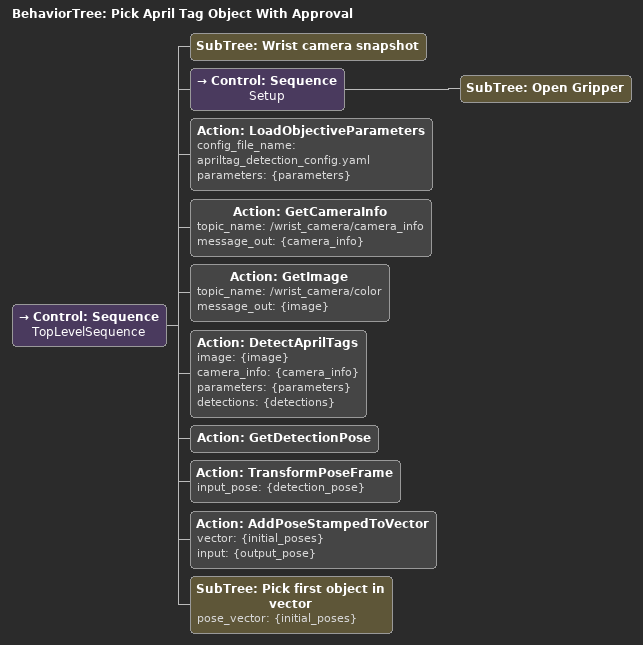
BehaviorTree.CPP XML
<?xml version='1.0' encoding='UTF-8'?>
<root BTCPP_format="4" main_tree_to_execute="Pick April Tag Object With Approval">
  <BehaviorTree ID="Pick April Tag Object With Approval" _description="Picks up an object that has an AprilTag marker.">
    <Control ID="Sequence" name="TopLevelSequence">
      <SubTree ID="Wrist camera snapshot"/>
      <Control ID="Sequence" name="Setup">
        <SubTree ID="Open Gripper"/>
      </Control>
      <Action ID="LoadObjectiveParameters" config_file_name="apriltag_detection_config.yaml" parameters="{parameters}"/>
      <Action ID="GetCameraInfo" topic_name="/wrist_camera/camera_info" message_out="{camera_info}"/>
      <Action ID="GetImage" topic_name="/wrist_camera/color" message_out="{image}"/>
      <Action ID="DetectAprilTags" image="{image}" camera_info="{camera_info}" parameters="{parameters}" detections="{detections}"/>
      <Action ID="GetDetectionPose"/>
      <Action ID="TransformPoseFrame" input_pose="{detection_pose}"/>
      <Action ID="AddPoseStampedToVector" vector="{initial_poses}" input="{output_pose}"/>
      <SubTree ID="Pick first object in vector" pose_vector="{initial_poses}"/>
    </Control>
  </BehaviorTree>
</root>
